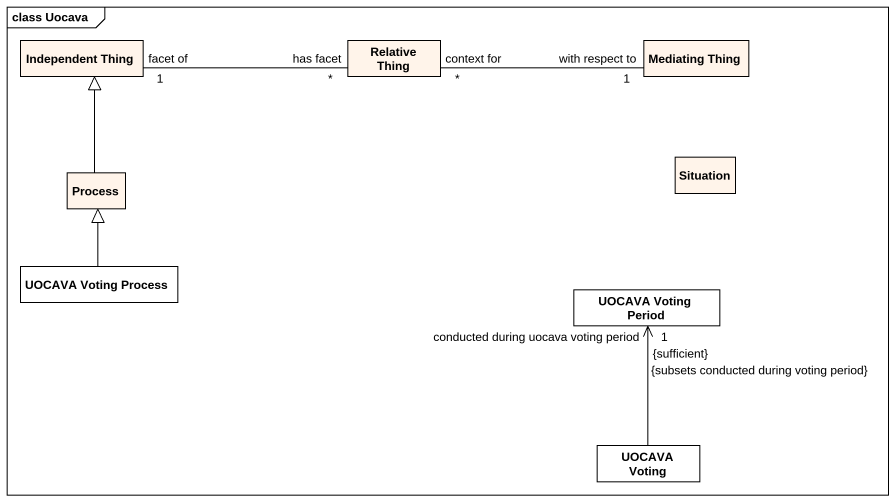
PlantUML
@startuml
mainframe class Uocava
hide circle
hide empty members
class "Independent Thing" as Independent_Thing #FFF4EA
class "Relative Thing" as Relative_Thing #FFF4EA
class "Mediating Thing" as Mediating_Thing #FFF4EA
class "Process" as Process_ #FFF4EA
class Situation #FFF4EA
class "UOCAVA Voting Process" as UOCAVA_Voting_Process
class "UOCAVA Voting Period" as UOCAVA_Voting_Period
class "UOCAVA Voting" as UOCAVA_Voting
Independent_Thing "facet of\n1" -right- "has facet\n*" Relative_Thing
Relative_Thing "context for\n*" -right- "with respect to\n1" Mediating_Thing
Process_ -up-|> Independent_Thing
UOCAVA_Voting_Process -up-|> Process_
UOCAVA_Voting -up-> "conducted during uocava voting period\n1\n{sufficient}\n{subsets conducted during voting period}" UOCAVA_Voting_Period
@enduml
